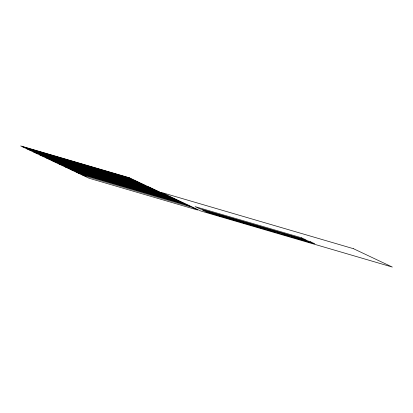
<?xml version="1.0" encoding="UTF-8"?>
<svg xmlns="http://www.w3.org/2000/svg" width="413" height="413" viewBox="0 0 413 413"><rect width="100%" height="100%" fill="white"/><g stroke="black" fill="none" stroke-linecap="round" stroke-linejoin="round"><path stroke-width="0.62" d="M22.245 146.615L128.68 177.786L133.239 179.939L26.809 148.768M28.476 149.558L134.906 180.729L139.465 182.887L33.035 151.71M34.707 152.5L141.138 183.671L145.696 185.829L39.266 154.658M40.939 155.443L148.783 187.032L153.342 189.185L45.497 157.601M47.17 158.391L155.014 189.975L159.573 192.128L51.728 160.543M53.401 161.333L161.246 192.917L165.804 195.07L57.959 163.486M59.632 164.276L167.477 195.86L172.035 198.013L64.191 166.429M65.863 167.219L173.708 198.803L178.266 200.961L70.422 169.371M72.089 170.161L179.934 201.745L184.492 203.903L76.653 172.319M78.32 173.104L186.165 204.693L190.723 206.846L82.884 175.262M206.748 211.327L215.534 214.719M212.112 212.896L220.284 216.107M217.377 214.44L224.971 217.481M222.452 215.927L229.607 218.838M236.587 220.067L243.675 222.963M231.936 218.704L238.951 221.58M227.289 217.341L234.248 220.201M241.455 221.492L248.337 224.326M246.623 223.005L252.849 225.648M252.023 224.589L257.216 226.928M257.505 226.195L261.506 228.183M305.506 240.252L309.342 242.194M300.767 238.864L304.231 240.696M296.059 237.485L299.141 239.204M262.905 227.775L265.802 229.442M291.402 236.122L294.082 237.723M286.803 234.775L289.085 236.262M268.099 229.298L270.185 230.728M282.26 233.443L284.17 234.821M273.019 230.738L274.707 232.049M277.701 232.106L279.374 233.417M129.254 177.74L20.65 145.928L89.038 178.235L197.641 210.041L129.254 177.74M353.456 248.698L161.576 192.499L200.47 210.873L392.35 267.072L353.456 248.698M301.547 237.805L195.117 206.634L199.675 208.787L306.105 239.958L301.547 237.805M310.261 241.646L202.422 210.062L206.98 212.215L314.825 243.799L310.261 241.646"/></g></svg>
